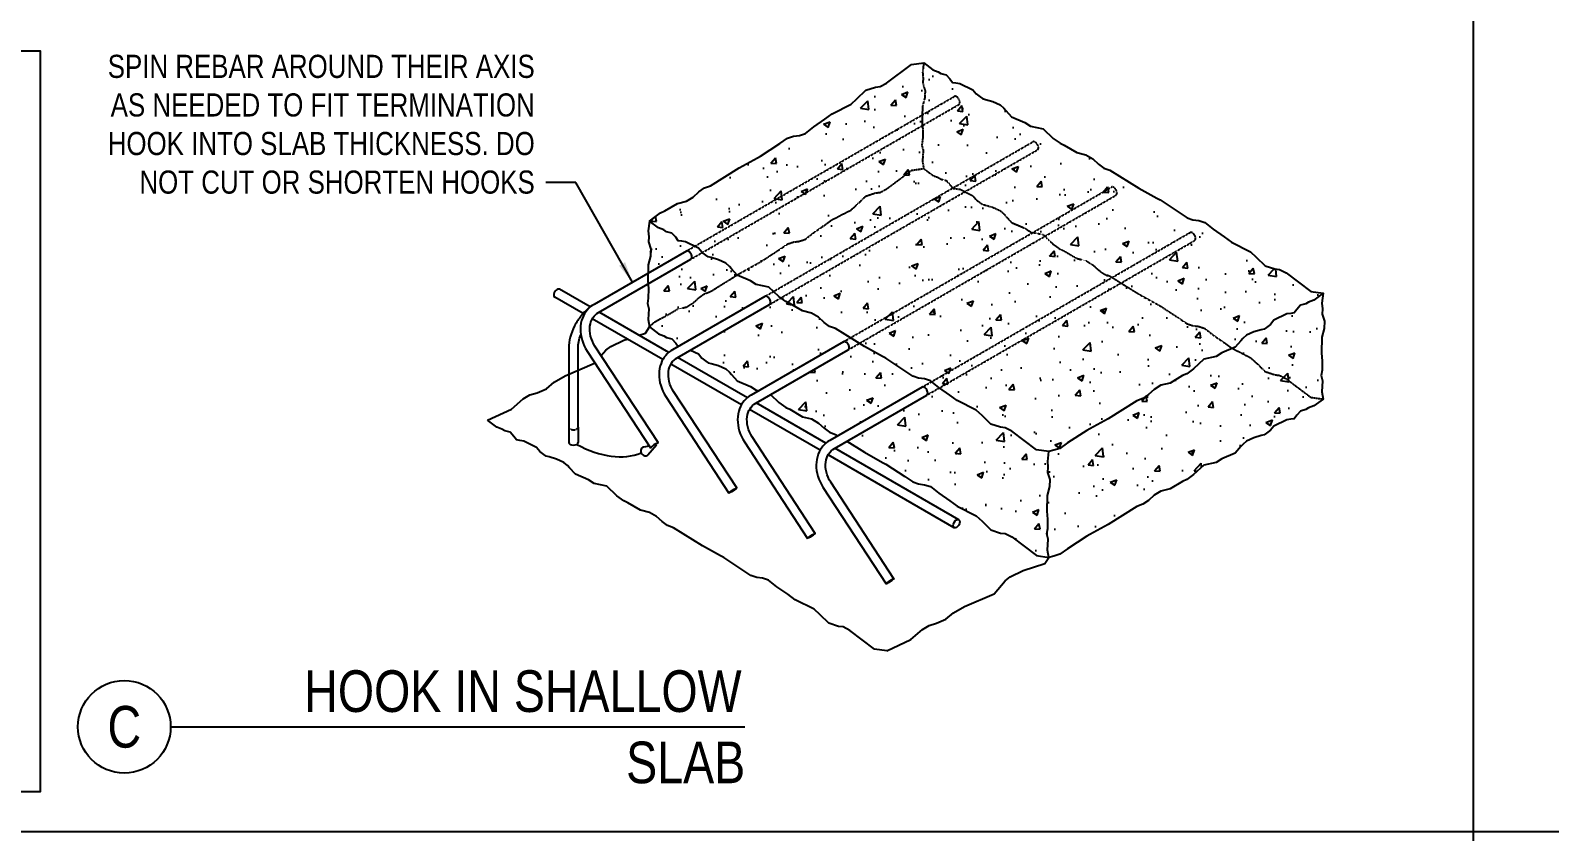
# Model space of a CAD drawing. Header units: millimetres. Extents: x 2010 to 89904, y -16050 to 57150.
# Drawn here: x 55935 to 72905, y 38850 to 47805 of the extents above; entities that cross this region are included whole.
import ezdxf
from ezdxf.enums import TextEntityAlignment as Align

# ---------------------------------------------------------------- set-up
doc = ezdxf.new("R2010")
doc.units = ezdxf.units.MM
doc.linetypes.add('HIDDEN2', pattern=[0.1875, 0.125, -0.0625])
doc.layers.add('NPLT-JLA', color=193, linetype='Continuous', plot=False)
for name, color, linetype in [('S-G-DIMS', 1, 'Continuous'), ('S-G-HATCH', 1, 'Continuous'), ('S-G-HDN2', 1, 'HIDDEN2'), ('S-G-LEDR', 2, 'Continuous'), ('S-G-MEDM', 3, 'Continuous'), ('S-G-POCH-25', 8, 'Continuous'), ('S-G-STTL', 4, 'Continuous'), ('S-G-THIN', 1, 'Continuous'), ('S-P-W-TDOWN', 3, 'Continuous')]:
    doc.layers.add(name, color=color, linetype=linetype)
doc.styles.add('ARIAL', font='arial.ttf', dxfattribs={"width": 0.8})
doc.dimstyles.new('ARIALDIMS', dxfattribs={"dimscale": 12, "dimtxt": 20, "dimasz": 19.5, "dimexe": 2.25, "dimexo": 1.75, "dimgap": 10, "dimtad": 1, "dimzin": 3, "dimdsep": 46, "dimtxsty": 'ARIAL', "dimblk1": 'nyatick', "dimblk2": 'nyatick', "dimsah": 1, "dimcen": 2.25, "dimclrd": 1, "dimclre": 1, "dimclrt": 2, "dimadec": 0, "dimazin": 0, "dimtfac": 1, "dimtmove": 0, "dimatfit": 3, "dimfxl": 1, "dimfrac": 2, "dimtolj": 1, "dimtzin": 0, "dimarcsym": 0})
pattern_1 = [(50, (3472.8, -429.23), (742.0587, -64.9217), [77.593, -853.5236]), (355, (3472.8, -429.2), (-143.5485, 778.1984), [62.0744, -682.819]), (100.4514, (3534.7, -434.64), (598.51, 713.277), [65.944, -725.3834]), (46.1842, (3472.8, -222.3), (1104.14, -171.242), [116.39, -1280.285]), (96.6356, (3564.8, -236.6), (966.977, 1007.798), [98.916, -1088.076]), (351.1842, (3472.8, -222.3), (966.977, 1007.798), [93.112, -1024.228]), (21, (3576.3, -274.05), (617.5445, -416.539), [77.593, -853.5236]), (326, (3576.3, -274.05), (251.728, 750.2214), [62.0744, -682.819]), (71.4514, (3627.75, -308.76), (869.272, 333.6823), [65.944, -725.3834]), (37.5, (3472.83, -429.23), (12.5803, 344.4033), [0, -674.5423, 0, -693.1646, 0, -685.4053]), (7.5, (3472.83, -429.23), (272.1649, 408.0481), [0, -395.2073, 0, -659.0236, 0, -261.23]), (327.5, (3242.12, -429.23), (552.2788, -23.3347), [0, -258.6435, 0, -806.9677, 0, -1070.784]), (317.5, (3138.66, -429.23), (603.3493, 103.566), [0, -336.2366, 0, -535.9093, 0, -760.412])]

# ---------------------------------------------------------------- blocks, each defined once
blk = doc.blocks.new('nyatick')
at = {"layer": 'S-G-DIMS'}
blk.add_line((-1.005, 0), (1.005, 0), dxfattribs=at)
at = {"layer": 'S-G-DIMS', "const_width": 0.08}
blk.add_lwpolyline([(0.34, 0.34), (-0.34, -0.34)], dxfattribs=at)

msp = doc.modelspace()

# ---------------------------------------------------------------- hatches: boundary and pattern name
at = {"layer": 'S-G-HATCH'}
h = msp.add_hatch(dxfattribs=at)
h.set_pattern_fill('AR-CONC', color=256, scale=103.457401)
h.set_pattern_definition(pattern_1)
h.paths.add_polyline_path([(65913.376, 47442.814), (66016.991, 47365.517), (66075.294, 47343.24), (66106.161, 47324.391), (66166.178, 47308.968), (66207.333, 47262.702), (66236.484, 47223.289), (66274.21, 47218.148), (66318.794, 47211.294), (66461.41, 47140.385), (66499.135, 47094.118), (66543.72, 47061.56), (66569.442, 47042.71), (66603.738, 47034.142), (66686.047, 47010.151), (66768.357, 46972.453), (66807.797, 46936.467), (66830.089, 46910.763), (66895.852, 46839.554), (67043.979, 46776.507), (67107.07, 46735.39), (67246.967, 46705.237), (67359.434, 46598.331), (67436.24, 46543.508), (67482.872, 46521.578), (67623.077, 46439.018), (67724.571, 46414.348), (67801.378, 46367.748), (67864.469, 46310.183), (67924.817, 46266.325), (67993.394, 46241.654), (68314.8, 46040.962), (68517.788, 45928.573), (68553.448, 45909.385), (68767.409, 45769.585), (68855.187, 45709.279), (68921.022, 45687.35), (68986.856, 45679.127), (69052.69, 45657.197), (69145.955, 45583.185), (69269.393, 45498.209), (69351.686, 45437.903), (69563.237, 45330.518), (69629.071, 45270.212), (69727.822, 45174.271), (69834.803, 45138.636), (69886.922, 45133.153), (69960.985, 45094.777), (70238.036, 44886.448), (70374.484, 44867.192), (70270.869, 44789.895), (70212.566, 44767.619), (70181.7, 44748.769), (70121.682, 44733.346), (70080.527, 44687.08), (70051.376, 44647.667), (70013.651, 44642.526), (69969.067, 44635.672), (69826.451, 44564.763), (69788.725, 44518.496), (69744.14, 44485.938), (69718.419, 44467.088), (69684.123, 44458.52), (69601.813, 44434.53), (69519.503, 44396.831), (69480.063, 44360.845), (69457.771, 44335.141), (69392.009, 44263.933), (69243.882, 44200.886), (69180.791, 44159.768), (69040.893, 44129.615), (68928.427, 44022.709), (68851.62, 43967.886), (68804.988, 43945.956), (68664.783, 43863.397), (68563.289, 43838.726), (68486.482, 43792.126), (68423.392, 43734.562), (68363.044, 43690.703), (68294.466, 43666.032), (67973.061, 43465.34), (67770.072, 43352.951), (67734.413, 43333.763), (67520.451, 43193.964), (67432.673, 43133.658), (67366.839, 43111.728), (67310.337, 43098.106), (67173.889, 43117.362), (66896.838, 43325.691), (66822.775, 43364.067), (66770.656, 43369.55), (66663.675, 43405.185), (66564.924, 43501.126), (66499.09, 43561.432), (66287.539, 43668.817), (66205.246, 43729.123), (66081.808, 43814.099), (65988.543, 43888.111), (65922.709, 43910.041), (65856.875, 43918.264), (65791.04, 43940.193), (65703.262, 44000.499), (65489.301, 44140.299), (65453.642, 44159.487), (65250.653, 44271.876), (64929.247, 44472.568), (64860.67, 44497.239), (64800.322, 44541.097), (64737.232, 44598.662), (64660.424, 44645.262), (64558.931, 44669.932), (64418.725, 44752.492), (64372.093, 44774.422), (64295.287, 44829.245), (64182.821, 44936.151), (64042.923, 44966.304), (63979.832, 45007.421), (63831.705, 45070.468), (63765.942, 45141.677), (63743.651, 45167.381), (63704.211, 45203.367), (63621.9, 45241.065), (63539.591, 45265.056), (63505.295, 45273.624), (63479.573, 45292.474), (63434.989, 45325.032), (63397.263, 45371.299), (63254.647, 45442.208), (63210.063, 45449.062), (63172.338, 45454.203), (63143.186, 45493.616), (63102.031, 45539.882), (63042.014, 45555.305), (63011.147, 45574.154), (62952.844, 45596.431), (62849.229, 45673.728), (62898.326, 45711.675), (62975.132, 45766.499), (63021.764, 45788.428), (63161.969, 45870.988), (63263.463, 45895.658), (63340.27, 45942.258), (63403.361, 45999.823), (63463.709, 46043.681), (63532.286, 46068.352), (63853.692, 46269.044), (64056.68, 46381.433), (64092.34, 46400.621), (64306.301, 46540.421), (64394.079, 46600.727), (64459.914, 46622.656), (64525.748, 46630.879), (64591.582, 46652.809), (64684.847, 46726.821), (64808.285, 46811.797), (64890.578, 46872.103), (65102.129, 46979.488), (65167.963, 47039.794), (65266.714, 47135.735), (65373.695, 47171.37), (65425.814, 47176.853), (65499.877, 47215.229), (65776.928, 47423.558)])
h = msp.add_hatch(dxfattribs=at)
h.set_pattern_fill('AR-CONC', color=256, scale=103.457401)
h.set_pattern_definition(pattern_1)
edge = h.paths.add_edge_path()
edge.add_line((67303.434, 42923.288), (67298.424, 42988.372))
edge.add_line((67298.424, 42988.372), (67310.337, 43098.106))
edge.add_line((67310.337, 43098.106), (67173.889, 43117.362))
edge.add_line((67173.889, 43117.362), (66896.838, 43325.691))
edge.add_line((66896.838, 43325.691), (66822.775, 43364.067))
edge.add_line((66822.775, 43364.067), (66770.656, 43369.55))
edge.add_line((66770.656, 43369.55), (66663.675, 43405.185))
edge.add_line((66663.675, 43405.185), (66564.924, 43501.126))
edge.add_line((66564.924, 43501.126), (66499.09, 43561.432))
edge.add_line((66499.09, 43561.432), (66287.539, 43668.817))
edge.add_line((66287.539, 43668.817), (66205.246, 43729.123))
edge.add_line((66205.246, 43729.123), (66088.39, 43809.569))
edge.add_line((66088.39, 43809.569), (65947.719, 43728.352))
edge.add_ellipse((65921.758, 43773.094), major_axis=(-25.864, 44.798), ratio=0.577350269, start_angle=180, end_angle=180.2145599, ccw=False)
edge.add_line((65947.654, 43728.314), (65053.742, 43212.214))
edge.add_line((65053.742, 43212.214), (65250.653, 43089.259))
edge.add_line((65250.653, 43089.259), (65453.642, 42976.871))
edge.add_line((65453.642, 42976.871), (65489.301, 42957.683))
edge.add_line((65489.301, 42957.683), (65703.262, 42817.883))
edge.add_line((65703.262, 42817.883), (65791.04, 42757.577))
edge.add_line((65791.04, 42757.577), (65856.875, 42735.647))
edge.add_line((65856.875, 42735.647), (65922.709, 42727.424))
edge.add_line((65922.709, 42727.424), (65988.543, 42705.495))
edge.add_line((65988.543, 42705.495), (66081.808, 42631.483))
edge.add_line((66081.808, 42631.483), (66205.246, 42546.507))
edge.add_line((66205.246, 42546.507), (66287.539, 42486.201))
edge.add_line((66287.539, 42486.201), (66499.09, 42378.815))
edge.add_line((66499.09, 42378.815), (66564.924, 42318.509))
edge.add_line((66564.924, 42318.509), (66663.675, 42222.569))
edge.add_line((66663.675, 42222.569), (66770.656, 42186.933))
edge.add_line((66770.656, 42186.933), (66822.775, 42181.451))
edge.add_line((66822.775, 42181.451), (66896.838, 42143.075))
edge.add_line((66896.838, 42143.075), (67173.889, 41934.745))
edge.add_line((67173.889, 41934.745), (67310.337, 41915.489))
edge.add_line((67310.337, 41915.489), (67296.815, 41996.583))
edge.add_line((67296.815, 41996.583), (67305.165, 42118.407))
edge.add_line((67305.165, 42118.407), (67288.465, 42178.485))
edge.add_line((67288.465, 42178.485), (67298.485, 42236.893))
edge.add_line((67298.485, 42236.893), (67301.825, 42340.36))
edge.add_line((67301.825, 42340.36), (67291.805, 42432.146))
edge.add_line((67291.805, 42432.146), (67296.815, 42607.372))
edge.add_line((67296.815, 42607.372), (67321.865, 42705.833))
edge.add_line((67321.865, 42705.833), (67326.814, 42784.776))
edge.add_line((67326.814, 42784.776), (67301.764, 42864.88))
edge.add_line((67301.764, 42864.88), (67303.434, 42923.288))
edge = h.paths.add_edge_path()
edge.add_line((65895.893, 43817.893), (66000.744, 43878.428))
edge.add_line((66000.744, 43878.428), (65988.543, 43888.111))
edge.add_line((65988.543, 43888.111), (65922.709, 43910.041))
edge.add_line((65922.709, 43910.041), (65856.875, 43918.264))
edge.add_line((65856.875, 43918.264), (65791.04, 43940.193))
edge.add_line((65791.04, 43940.193), (65703.262, 44000.499))
edge.add_line((65703.262, 44000.499), (65489.301, 44140.299))
edge.add_line((65489.301, 44140.299), (65453.642, 44159.487))
edge.add_line((65453.642, 44159.487), (65250.653, 44271.876))
edge.add_line((65250.653, 44271.876), (65194.322, 44307.05))
edge.add_line((65194.322, 44307.05), (65069.853, 44235.188))
edge.add_ellipse((65043.892, 44279.93), major_axis=(-25.864, 44.798), ratio=0.577350269, start_angle=180, end_angle=180.2145599, ccw=False)
edge.add_line((65069.789, 44235.15), (64202.766, 43734.574))
edge.add_line((64202.766, 43734.574), (64295.287, 43646.629))
edge.add_line((64295.287, 43646.629), (64372.093, 43591.805))
edge.add_line((64372.093, 43591.805), (64418.725, 43569.875))
edge.add_line((64418.725, 43569.875), (64558.931, 43487.316))
edge.add_line((64558.931, 43487.316), (64660.424, 43462.645))
edge.add_line((64660.424, 43462.645), (64737.232, 43416.046))
edge.add_line((64737.232, 43416.046), (64800.322, 43358.481))
edge.add_line((64800.322, 43358.481), (64860.67, 43314.622))
edge.add_line((64860.67, 43314.622), (64929.247, 43289.952))
edge.add_line((64929.247, 43289.952), (64954.337, 43274.285))
edge.add_line((64954.337, 43274.285), (65895.893, 43817.893))
edge = h.paths.add_edge_path()
edge.add_line((64860.67, 44497.239), (64800.322, 44541.097))
edge.add_line((64800.322, 44541.097), (64737.232, 44598.662))
edge.add_line((64737.232, 44598.662), (64660.424, 44645.262))
edge.add_line((64660.424, 44645.262), (64558.931, 44669.932))
edge.add_line((64558.931, 44669.932), (64418.725, 44752.492))
edge.add_line((64418.725, 44752.492), (64372.093, 44774.422))
edge.add_line((64372.093, 44774.422), (64316.65, 44813.997))
edge.add_line((64316.65, 44813.997), (64191.988, 44742.023))
edge.add_ellipse((64166.027, 44786.766), major_axis=(-25.864, 44.798), ratio=0.577350269, start_angle=180, end_angle=180.2145599, ccw=False)
edge.add_line((64191.924, 44741.986), (63309.314, 44232.411))
edge.add_line((63309.314, 44232.411), (63397.263, 44188.682))
edge.add_line((63397.263, 44188.682), (63434.989, 44142.415))
edge.add_line((63434.989, 44142.415), (63479.573, 44109.857))
edge.add_line((63479.573, 44109.857), (63505.295, 44091.007))
edge.add_line((63505.295, 44091.007), (63539.591, 44082.439))
edge.add_line((63539.591, 44082.439), (63621.9, 44058.449))
edge.add_line((63621.9, 44058.449), (63704.211, 44020.75))
edge.add_line((63704.211, 44020.75), (63743.651, 43984.764))
edge.add_line((63743.651, 43984.764), (63765.942, 43959.06))
edge.add_line((63765.942, 43959.06), (63831.705, 43887.852))
edge.add_line((63831.705, 43887.852), (63979.832, 43824.805))
edge.add_line((63979.832, 43824.805), (64042.923, 43783.687))
edge.add_line((64042.923, 43783.687), (64070.589, 43777.724))
edge.add_line((64070.589, 43777.724), (65018.028, 44324.728))
edge.add_line((65018.028, 44324.728), (65094.917, 44369.12))
edge.add_line((65094.917, 44369.12), (64929.247, 44472.568))
edge.add_line((64929.247, 44472.568), (64860.67, 44497.239))
h.paths.add_polyline_path([(64182.821, 44936.151), (64042.923, 44966.304), (63979.832, 45007.421), (63829.581, 45071.373), (63532.286, 44885.735), (63463.709, 44861.065), (63403.361, 44817.206), (63340.27, 44759.641), (63263.463, 44713.041), (63161.969, 44688.371), (63021.764, 44605.811), (62975.132, 44583.882), (62905.463, 44544.564), (62849.229, 44491.111), (62952.844, 44413.815), (63011.147, 44391.538), (63042.014, 44372.688), (63102.031, 44357.266), (63143.186, 44310.999), (63171.714, 44272.43), (64140.163, 44831.564), (64235.153, 44886.406)])
h.paths.add_polyline_path([(63830.399, 45071.883), (63765.942, 45141.677), (63743.651, 45167.381), (63704.211, 45203.367), (63621.9, 45241.065), (63539.591, 45265.056), (63505.295, 45273.624), (63479.573, 45292.474), (63439.876, 45321.462), (63314.026, 45248.803), (62834.601, 44972.006), (62840.717, 44915.982), (62837.377, 44812.515), (62827.357, 44754.107), (62844.057, 44694.029), (62835.707, 44572.205), (62849.229, 44491.111), (62905.463, 44544.564), (62975.132, 44583.882), (63021.764, 44605.811), (63161.969, 44688.371), (63263.463, 44713.041), (63340.27, 44759.641), (63403.361, 44817.206), (63463.709, 44861.065), (63532.286, 44885.735)])
h.paths.add_polyline_path([(63355.364, 45392.131), (63254.647, 45442.208), (63210.063, 45449.062), (63172.338, 45454.203), (63143.186, 45493.616), (63102.031, 45539.882), (63042.014, 45555.305), (63011.147, 45574.154), (62952.844, 45596.431), (62849.229, 45673.728), (62837.316, 45563.994), (62842.326, 45498.91), (62840.656, 45440.501), (62865.706, 45360.398), (62860.757, 45281.455), (62835.707, 45182.994), (62833.065, 45090.582), (63262.298, 45338.4)])
h = msp.add_hatch(dxfattribs=at)
h.set_pattern_fill('AR-CONC', color=256, scale=103.457401)
h.set_pattern_definition(pattern_1)
h.paths.add_polyline_path([(70360.962, 44376.458), (70386.011, 44474.919), (70390.961, 44553.862), (70365.911, 44633.966), (70367.581, 44692.374), (70362.571, 44757.458), (70374.484, 44867.192), (70270.869, 44789.895), (70212.566, 44767.619), (70181.7, 44748.769), (70121.682, 44733.346), (70080.527, 44687.08), (70051.376, 44647.667), (70013.651, 44642.526), (69969.067, 44635.672), (69826.451, 44564.763), (69788.725, 44518.496), (69744.14, 44485.938), (69718.419, 44467.088), (69684.123, 44458.52), (69601.813, 44434.53), (69519.503, 44396.831), (69480.063, 44360.845), (69457.771, 44335.141), (69392.009, 44263.933), (69360.812, 44250.654), (69563.237, 44147.901), (69629.071, 44087.595), (69727.822, 43991.655), (69834.803, 43956.019), (69886.922, 43950.537), (69960.985, 43912.16), (70238.036, 43703.831), (70374.484, 43684.575), (70360.962, 43765.669), (70369.312, 43887.493), (70352.612, 43947.571), (70362.632, 44005.979), (70365.972, 44109.446), (70355.952, 44201.232)])
h.paths.add_polyline_path([(70374.484, 43684.575), (70238.036, 43703.831), (69960.985, 43912.16), (69886.922, 43950.537), (69834.803, 43956.019), (69727.822, 43991.655), (69629.071, 44087.595), (69563.237, 44147.901), (69360.812, 44250.654), (69243.882, 44200.886), (69180.791, 44159.768), (69040.893, 44129.615), (68928.427, 44022.709), (68851.62, 43967.886), (68804.988, 43945.956), (68664.783, 43863.397), (68563.289, 43838.726), (68486.482, 43792.126), (68423.392, 43734.562), (68363.044, 43690.703), (68294.466, 43666.032), (67973.061, 43465.34), (67770.072, 43352.951), (67734.413, 43333.763), (67520.451, 43193.964), (67432.673, 43133.658), (67366.839, 43111.728), (67310.337, 43098.106), (67298.424, 42988.372), (67303.434, 42923.288), (67301.764, 42864.88), (67326.814, 42784.776), (67321.865, 42705.833), (67296.815, 42607.372), (67291.805, 42432.146), (67301.825, 42340.36), (67298.485, 42236.893), (67288.465, 42178.485), (67305.165, 42118.407), (67296.815, 41996.583), (67310.337, 41915.489), (67366.839, 41929.111), (67432.673, 41951.041), (67520.451, 42011.347), (67734.413, 42151.147), (67770.072, 42170.335), (67973.061, 42282.723), (68294.466, 42483.416), (68363.044, 42508.086), (68423.392, 42551.945), (68486.482, 42609.51), (68563.289, 42656.109), (68664.783, 42680.78), (68804.988, 42763.34), (68851.62, 42785.269), (68928.427, 42840.093), (69040.893, 42946.998), (69180.791, 42977.151), (69243.882, 43018.269), (69392.009, 43081.316), (69457.771, 43152.524), (69480.063, 43178.228), (69519.503, 43214.214), (69601.813, 43251.913), (69684.123, 43275.903), (69718.419, 43284.471), (69744.14, 43303.321), (69788.725, 43335.879), (69826.451, 43382.146), (69969.067, 43453.055), (70013.651, 43459.91), (70051.376, 43465.05), (70080.527, 43504.463), (70121.682, 43550.73), (70181.7, 43566.152), (70212.566, 43585.002), (70270.869, 43607.279)])

# ---------------------------------------------------------------- linework, layer by layer
at = {"layer": 'NPLT-JLA'}
for p, q in [((72050, 57150), (72050, -16050)), ((20075, 38850), (89875, 38850))]:
    msp.add_line(p, q, dxfattribs=at)
at = {"layer": 'S-G-HDN2'}
for p, q in [((63262.298, 45338.4), (66254.662, 47066.042)), ((63314.026, 45248.803), (66306.391, 46976.445)), ((64140.163, 44831.564), (67132.527, 46559.207)), ((64191.892, 44741.968), (67184.256, 46469.61)), ((65018.028, 44324.729), (68010.393, 46052.371)), ((65069.757, 44235.132), (68062.121, 45962.774)), ((65895.893, 43817.893), (68888.258, 45545.535)), ((65947.622, 43728.296), (68939.986, 45455.939))]:
    msp.add_line(p, q, dxfattribs=at)
for points in [[(65913.376, 47442.814), (65901.463, 47333.08), (65906.473, 47267.996), (65904.803, 47209.587), (65929.853, 47129.484), (65924.903, 47050.541), (65899.854, 46952.08), (65894.844, 46776.854), (65904.864, 46685.068), (65901.524, 46581.601), (65891.504, 46523.193), (65908.204, 46463.115), (65899.854, 46341.291), (65913.376, 46260.197)], [(62849.229, 44491.111), (62905.463, 44544.564), (62975.132, 44583.882), (63021.764, 44605.811), (63161.969, 44688.371), (63263.463, 44713.041), (63340.27, 44759.641), (63403.361, 44817.206), (63463.709, 44861.065), (63532.286, 44885.735), (63853.692, 45086.428), (64056.68, 45198.816), (64092.34, 45218.004), (64306.301, 45357.804), (64394.079, 45418.11), (64459.914, 45440.039), (64525.748, 45448.263), (64591.582, 45470.192), (64684.847, 45544.204), (64808.285, 45629.18), (64890.578, 45689.486), (65102.129, 45796.871), (65167.963, 45857.177), (65266.714, 45953.118), (65373.695, 45988.754), (65425.814, 45994.236), (65499.877, 46032.612), (65776.928, 46240.941), (65913.376, 46260.197)], [(65913.376, 46260.197), (66016.991, 46182.901), (66075.294, 46160.624), (66106.161, 46141.774), (66166.178, 46126.352), (66207.333, 46080.085), (66236.484, 46040.672), (66274.21, 46035.532), (66318.794, 46028.677), (66461.41, 45957.768), (66499.135, 45911.501), (66543.72, 45878.943), (66569.442, 45860.093), (66603.738, 45851.525), (66686.047, 45827.535), (66768.357, 45789.836), (66807.797, 45753.85), (66830.089, 45728.146), (66895.852, 45656.938), (67043.979, 45593.891), (67107.07, 45552.773), (67246.967, 45522.62), (67359.434, 45415.715), (67436.24, 45360.891), (67482.872, 45338.961), (67623.077, 45256.402), (67724.571, 45231.731), (67801.378, 45185.132), (67864.469, 45127.567), (67924.817, 45083.708), (67993.394, 45059.037), (68314.8, 44858.345), (68517.788, 44745.957), (68553.448, 44726.769), (68767.409, 44586.969), (68855.187, 44526.663), (68921.022, 44504.733), (68986.856, 44496.51), (69052.69, 44474.581), (69145.955, 44400.569), (69269.393, 44315.593), (69351.686, 44255.287), (69563.237, 44147.901), (69629.071, 44087.595), (69727.822, 43991.655), (69834.803, 43956.019), (69886.922, 43950.537), (69960.985, 43912.16), (70238.036, 43703.831), (70374.484, 43684.575)]]:
    msp.add_lwpolyline(points, dxfattribs=at)
for centre, major_axis, start_param, end_param in [((66280.527, 47021.244), (-25.864, 44.798), 3.141579733, 6.283190089), ((67158.392, 46514.408), (-25.864, 44.798), 3.141579733, 6.283190089), ((68036.257, 46007.573), (-25.864, 44.798), 3.141579733, 6.283190089), ((68914.122, 45500.737), (-25.864, 44.798), 3.141579733, 6.283190089), ((62000.934, 43371.037), (51.729, 0), 3.141592654, 6.283185307)]:
    msp.add_ellipse(centre, major_axis=major_axis, ratio=0.577350269, start_param=start_param, end_param=end_param, dxfattribs=at)
at = {"layer": 'S-G-MEDM'}
for p, q in [((63262.298, 45338.4), (62231.114, 44743.045)), ((62282.842, 44653.448), (63314.026, 45248.803)), ((62107.988, 44640.063), (61792.181, 44822.394)), ((62187.145, 44713.824), (61843.91, 44911.99)), ((64140.163, 44831.564), (63108.979, 44236.21)), ((63066.459, 44206.151), (62287.28, 44656.011)), ((63160.707, 44146.613), (64191.892, 44741.967)), ((62999.831, 44125.157), (62211.596, 44580.244)), ((65018.028, 44324.728), (63986.844, 43729.374)), ((62155.143, 44219.941), (62860.53, 43140.739)), ((62947.13, 43197.342), (62241.742, 44276.545)), ((63944.324, 43699.315), (63165.145, 44149.175)), ((64038.573, 43639.777), (65069.757, 44235.131)), ((63877.696, 43618.321), (63089.461, 44073.409)), ((65895.893, 43817.893), (64864.709, 43222.538)), ((63033.008, 43713.106), (63738.395, 42633.904)), ((63824.995, 42690.507), (63119.607, 43769.709)), ((64822.19, 43192.48), (64043.01, 43642.339)), ((64916.438, 43132.941), (65947.622, 43728.296)), ((64755.561, 43111.485), (63967.326, 43566.573)), ((63910.873, 43206.27), (64616.261, 42127.068)), ((64702.86, 42183.671), (63997.473, 43262.873)), ((66305.018, 42336.369), (64920.875, 43135.503)), ((66253.289, 42246.772), (64845.191, 43059.737)), ((64788.738, 42699.434), (65494.126, 41620.232)), ((65580.725, 41676.835), (64875.338, 42756.038))]:
    msp.add_line(p, q, dxfattribs=at)
msp.add_lwpolyline([(54185.615, 39297.656), (56047.849, 39297.656), (56047.849, 47574.248), (54185.615, 47574.248)], close=True, dxfattribs=at)
for centre, major_axis, ratio, start_param, end_param in [((63288.162, 45293.601), (-25.864, 44.798), 0.577350269, 3.141585642, 6.28319688), ((61818.045, 44867.192), (25.864, 44.798), 0.577350269, 6.283179702, 9.424777961), ((61818.045, 44867.192), (25.864, 44.798), 0.577350269, 3.141592654, 3.141604847), ((64166.027, 44786.766), (-25.864, 44.798), 0.577350269, 3.141585642, 6.28319688), ((65043.892, 44279.93), (-25.864, 44.798), 0.577350269, 3.141585642, 6.28319688), ((65921.758, 43773.094), (-25.864, 44.798), 0.577350269, 3.141585642, 6.28319688), ((62903.83, 43169.041), (-43.3, -28.302), 0.07795172, 1.727290407, 7.059792697)]:
    msp.add_ellipse(centre, major_axis=major_axis, ratio=ratio, start_param=start_param, end_param=end_param, dxfattribs=at)
for centre, major_axis, ratio in [((63781.695, 42662.205), (-43.3, -28.302), 0.07795172), ((66279.153, 42291.57), (25.864, 44.798), 0.577350269), ((64659.56, 42155.369), (-43.3, -28.302), 0.07795172), ((65537.426, 41648.534), (-43.3, -28.302), 0.07795172)]:
    msp.add_ellipse(centre, major_axis=major_axis, ratio=ratio, dxfattribs=at)
for points, knots in [([(62231.114, 44743.045), (62172.453, 44709.163), (62100.726, 44623.181), (62064.848, 44429.249), (62105.481, 44295.88), (62155.143, 44219.941)], [0, 0, 0, 0, 0.365162268, 0.576535936, 1, 1, 1, 1]), ([(62241.742, 44276.545), (62196.01, 44346.398), (62157.547, 44511.01), (62230.322, 44623.059), (62282.842, 44653.448)], [0, 0, 0, 0, 0.506767799, 1, 1, 1, 1]), ([(63108.979, 44236.21), (63050.319, 44202.328), (62978.591, 44116.346), (62942.713, 43922.413), (62983.347, 43789.044), (63033.008, 43713.106)], [0, 0, 0, 0, 0.365162268, 0.576535936, 1, 1, 1, 1]), ([(63119.607, 43769.709), (63073.875, 43839.562), (63035.413, 44004.174), (63108.187, 44116.223), (63160.707, 44146.613)], [0, 0, 0, 0, 0.506767799, 1, 1, 1, 1]), ([(63986.844, 43729.374), (63928.184, 43695.492), (63856.456, 43609.51), (63820.578, 43415.577), (63861.212, 43282.208), (63910.873, 43206.27)], [0, 0, 0, 0, 0.365162268, 0.576535936, 1, 1, 1, 1]), ([(63997.473, 43262.873), (63951.74, 43332.727), (63913.278, 43497.339), (63986.052, 43609.388), (64038.573, 43639.777)], [0, 0, 0, 0, 0.506767799, 1, 1, 1, 1]), ([(64864.709, 43222.538), (64806.049, 43188.656), (64734.321, 43102.674), (64698.444, 42908.742), (64739.077, 42775.373), (64788.738, 42699.434)], [0, 0, 0, 0, 0.365162268, 0.576535936, 1, 1, 1, 1]), ([(64875.338, 42756.038), (64829.605, 42825.891), (64791.143, 42990.503), (64863.917, 43102.552), (64916.438, 43132.941)], [0, 0, 0, 0, 0.506767799, 1, 1, 1, 1])]:
    msp.add_open_spline(points, degree=3, knots=knots, dxfattribs=at)
for points in [[(62231.114, 44743.045), (62231.112, 44743.044), (62231.11, 44743.043), (62231.108, 44743.042)], [(62282.542, 44653.275), (62282.642, 44653.333), (62282.742, 44653.391), (62282.842, 44653.448)]]:
    msp.add_open_spline(points, degree=3, dxfattribs=at)
at = {"layer": 'S-G-POCH-25'}
for p, q in [((61949.205, 43371.037), (61949.205, 43198.858)), ((62052.663, 43371.037), (62052.663, 43198.858))]:
    msp.add_line(p, q, dxfattribs=at)
msp.add_ellipse((62000.934, 43198.858), major_axis=(51.729, 0), ratio=0.577350269, start_param=3.141592654, end_param=6.283185307, dxfattribs=at)
at = {"layer": 'S-G-STTL'}
msp.add_line((57501.574, 40021.857), (63915.933, 40021.857), dxfattribs=at)
msp.add_circle((56984.287, 40021.857), 517.287, dxfattribs=at)
at = {"layer": 'S-G-THIN'}
for p, q in [((61949.205, 44254.766), (61949.205, 43371.037)), ((62052.663, 43371.037), (62052.663, 44254.766)), ((62848.344, 43159.383), (62783.924, 43148.647)), ((62832.515, 43062.124), (62928.011, 43172.66)), ((62928.011, 43172.66), (62903.202, 43168.525))]:
    msp.add_line(p, q, dxfattribs=at)
for centre, major_axis, ratio, start_param, end_param in [((62000.934, 44550.42), (827.659, -1433.548), 0.577350269, 5.529542575, 6.202164871), ((62797.804, 43099.536), (-25.33, 45.103), 0.816477318, 0.009714088, 3.428328336), ((62797.804, 43099.536), (-25.33, 45.103), 0.816477318, 5.996449625, 6.292899395)]:
    msp.add_ellipse(centre, major_axis=major_axis, ratio=ratio, start_param=start_param, end_param=end_param, dxfattribs=at)
msp.add_open_spline([(62231.114, 44743.045), (62180.015, 44713.604), (62098.066, 44640.456), (61984.833, 44464.786), (61949.203, 44332.669), (61949.205, 44254.766)], degree=3, knots=[0, 0, 0, 0, 0.335558435, 0.557086818, 1, 1, 1, 1], dxfattribs=at)
msp.add_open_spline([(62052.663, 44254.766), (62052.508, 44298.959), (62063.887, 44351.3), (62084.144, 44403.444)], degree=3, dxfattribs=at)
at = {"layer": 'S-P-W-TDOWN'}
msp.add_lwpolyline([(65913.376, 47442.814), (66016.991, 47365.517), (66075.294, 47343.24), (66106.161, 47324.391), (66166.178, 47308.968), (66207.333, 47262.702), (66236.484, 47223.289), (66274.21, 47218.148), (66318.794, 47211.294), (66461.41, 47140.385), (66499.135, 47094.118), (66543.72, 47061.56), (66569.442, 47042.71), (66603.738, 47034.142), (66686.047, 47010.151), (66768.357, 46972.453), (66807.797, 46936.467), (66830.089, 46910.763), (66895.852, 46839.554), (67043.979, 46776.507), (67107.07, 46735.39), (67246.967, 46705.237), (67359.434, 46598.331), (67436.24, 46543.508), (67482.872, 46521.578), (67623.077, 46439.018), (67724.571, 46414.348), (67801.378, 46367.748), (67864.469, 46310.183), (67924.817, 46266.325), (67993.394, 46241.654), (68314.8, 46040.962), (68517.788, 45928.573), (68553.448, 45909.385), (68767.409, 45769.585), (68855.187, 45709.279), (68921.022, 45687.35), (68986.856, 45679.127), (69052.69, 45657.197), (69145.955, 45583.185), (69269.393, 45498.209), (69351.686, 45437.903), (69563.237, 45330.518), (69629.071, 45270.212), (69727.822, 45174.271), (69834.803, 45138.636), (69886.922, 45133.153), (69960.985, 45094.777), (70238.036, 44886.448), (70374.484, 44867.192), (70270.869, 44789.895), (70212.566, 44767.619), (70181.7, 44748.769), (70121.682, 44733.346), (70080.527, 44687.08), (70051.376, 44647.667), (70013.651, 44642.526), (69969.067, 44635.672), (69826.451, 44564.763), (69788.725, 44518.496), (69744.14, 44485.938), (69718.419, 44467.088), (69684.123, 44458.52), (69601.813, 44434.53), (69519.503, 44396.831), (69480.063, 44360.845), (69457.771, 44335.141), (69392.009, 44263.933), (69243.882, 44200.886), (69180.791, 44159.768), (69040.893, 44129.615), (68928.427, 44022.709), (68851.62, 43967.886), (68804.988, 43945.956), (68664.783, 43863.397), (68563.289, 43838.726), (68486.482, 43792.126), (68423.392, 43734.562), (68363.044, 43690.703), (68294.466, 43666.032), (67973.061, 43465.34), (67770.072, 43352.951), (67734.413, 43333.763), (67520.451, 43193.964), (67432.673, 43133.658), (67366.839, 43111.728), (67310.337, 43098.106), (67173.889, 43117.362), (66896.838, 43325.691), (66822.775, 43364.067), (66770.656, 43369.55), (66663.675, 43405.185), (66564.924, 43501.126), (66499.09, 43561.432), (66287.539, 43668.817), (66205.246, 43729.123), (66081.808, 43814.099), (65988.543, 43888.111), (65922.709, 43910.041), (65856.875, 43918.264), (65791.04, 43940.193), (65703.262, 44000.499), (65489.301, 44140.299), (65453.642, 44159.487), (65250.653, 44271.876), (64929.247, 44472.568), (64860.67, 44497.239), (64800.322, 44541.097), (64737.232, 44598.662), (64660.424, 44645.262), (64558.931, 44669.932), (64418.725, 44752.492), (64372.093, 44774.422), (64295.287, 44829.245), (64182.821, 44936.151), (64042.923, 44966.304), (63979.832, 45007.421), (63831.705, 45070.468), (63765.942, 45141.677), (63743.651, 45167.381), (63704.211, 45203.367), (63621.9, 45241.065), (63539.591, 45265.056), (63505.295, 45273.624), (63479.573, 45292.474), (63434.989, 45325.032), (63397.263, 45371.299), (63254.647, 45442.208), (63210.063, 45449.062), (63172.338, 45454.203), (63143.186, 45493.616), (63102.031, 45539.882), (63042.014, 45555.305), (63011.147, 45574.154), (62952.844, 45596.431), (62849.229, 45673.728), (62898.326, 45711.675), (62975.132, 45766.499), (63021.764, 45788.428), (63161.969, 45870.988), (63263.463, 45895.658), (63340.27, 45942.258), (63403.361, 45999.823), (63463.709, 46043.681), (63532.286, 46068.352), (63853.692, 46269.044), (64056.68, 46381.433), (64092.34, 46400.621), (64306.301, 46540.421), (64394.079, 46600.727), (64459.914, 46622.656), (64525.748, 46630.879), (64591.582, 46652.809), (64684.847, 46726.821), (64808.285, 46811.797), (64890.578, 46872.103), (65102.129, 46979.488), (65167.963, 47039.794), (65266.714, 47135.735), (65373.695, 47171.37), (65425.814, 47176.853), (65499.877, 47215.229), (65776.928, 47423.558)], close=True, dxfattribs=at)
for points in [[(62849.229, 45673.728), (62837.316, 45563.994), (62842.326, 45498.91), (62840.656, 45440.501), (62865.706, 45360.398), (62860.757, 45281.455), (62835.707, 45182.994), (62830.697, 45007.768), (62840.717, 44915.982), (62837.377, 44812.515), (62827.357, 44754.107), (62844.057, 44694.029), (62835.707, 44572.205), (62849.229, 44491.111)], [(70374.484, 44867.192), (70362.571, 44757.458), (70367.581, 44692.374), (70365.911, 44633.966), (70390.961, 44553.862), (70386.011, 44474.919), (70360.962, 44376.458), (70355.952, 44201.232), (70365.972, 44109.446), (70362.632, 44005.979), (70352.612, 43947.571), (70369.312, 43887.493), (70360.962, 43765.669), (70374.484, 43684.575), (70270.869, 43607.279), (70212.566, 43585.002), (70181.7, 43566.152), (70121.682, 43550.73), (70080.527, 43504.463), (70051.376, 43465.05), (70013.651, 43459.91), (69969.067, 43453.055), (69826.451, 43382.146), (69788.725, 43335.879), (69744.14, 43303.321), (69718.419, 43284.471), (69684.123, 43275.903), (69601.813, 43251.913), (69519.503, 43214.214), (69480.063, 43178.228), (69457.771, 43152.524), (69392.009, 43081.316), (69243.882, 43018.269), (69180.791, 42977.151), (69040.893, 42946.998), (68928.427, 42840.093), (68851.62, 42785.269), (68804.988, 42763.34), (68664.783, 42680.78), (68563.289, 42656.109), (68486.482, 42609.51), (68423.392, 42551.945), (68363.044, 42508.086), (68294.466, 42483.416), (67973.061, 42282.723), (67770.072, 42170.335), (67734.413, 42151.147), (67520.451, 42011.347), (67432.673, 41951.041), (67366.839, 41929.111), (67310.337, 41915.489), (67296.815, 41996.583), (67305.165, 42118.407), (67288.465, 42178.485), (67298.485, 42236.893), (67301.825, 42340.36), (67291.805, 42432.146), (67296.815, 42607.372), (67321.865, 42705.833), (67326.814, 42784.776), (67301.764, 42864.88), (67303.434, 42923.288), (67298.424, 42988.372), (67310.337, 43098.106)], [(62734.711, 44397.686), (62806.041, 44420.495), (62849.229, 44491.111)], [(62849.229, 44491.111), (62952.844, 44413.815), (63011.147, 44391.538), (63042.014, 44372.688), (63102.031, 44357.266), (63143.186, 44310.999), (63171.714, 44272.43)], [(62311.672, 44169.556), (62363.876, 44229.749), (62419.449, 44273.21), (62564.42, 44343.231), (62601.55, 44355.104)], [(63309.314, 44232.411), (63397.263, 44188.682), (63434.989, 44142.415), (63479.573, 44109.857), (63505.295, 44091.007), (63539.591, 44082.439), (63621.9, 44058.449), (63704.211, 44020.75), (63743.651, 43984.764), (63765.942, 43959.06), (63831.705, 43887.852), (63979.832, 43824.805), (64042.923, 43783.687), (64070.589, 43777.724)], [(61040.626, 43446.914), (61310.412, 43573), (61440.886, 43686.482), (61513.373, 43729.944), (61595.524, 43754.088), (61699.42, 43799.964), (61786.403, 43872.4), (61907.214, 43942.421), (62238.234, 44084.878), (62241.193, 44088.289)], [(64202.766, 43734.574), (64295.287, 43646.629), (64372.093, 43591.805), (64418.725, 43569.875), (64558.931, 43487.316), (64660.424, 43462.645), (64737.232, 43416.046), (64800.322, 43358.481), (64860.67, 43314.622), (64929.247, 43289.952), (64954.337, 43274.285)], [(65501.734, 40871.292), (65365.286, 40890.548), (65088.234, 41098.877), (65014.171, 41137.253), (64962.053, 41142.735), (64855.072, 41178.371), (64756.321, 41274.312), (64690.487, 41334.618), (64478.935, 41442.003), (64396.643, 41502.309), (64273.205, 41587.285), (64179.939, 41661.297), (64114.106, 41683.226), (64048.271, 41691.45), (63982.437, 41713.379), (63894.659, 41773.685), (63680.698, 41913.485), (63645.038, 41932.673), (63442.05, 42045.061), (63120.644, 42245.754), (63052.066, 42270.424), (62991.718, 42314.283), (62928.628, 42371.848), (62851.821, 42418.448), (62750.327, 42443.118), (62610.122, 42525.678), (62563.49, 42547.607), (62486.684, 42602.431), (62374.217, 42709.336), (62234.32, 42739.49), (62171.229, 42780.607), (62023.102, 42843.654), (61957.339, 42914.863), (61935.047, 42940.567), (61895.607, 42976.552), (61813.297, 43014.251), (61730.987, 43038.241), (61696.692, 43046.81), (61670.97, 43065.659), (61626.385, 43098.217), (61588.66, 43144.484), (61446.044, 43215.393), (61401.46, 43222.248), (61363.734, 43227.388), (61334.583, 43266.801), (61293.428, 43313.068), (61233.41, 43328.491), (61202.544, 43347.34), (61144.241, 43369.617), (61040.626, 43446.914)], [(65053.742, 43212.214), (65250.653, 43089.259), (65453.642, 42976.871), (65489.301, 42957.683), (65703.262, 42817.883), (65791.04, 42757.577), (65856.875, 42735.647), (65922.709, 42727.424), (65988.543, 42705.495), (66081.808, 42631.483), (66205.246, 42546.507), (66287.539, 42486.201), (66499.09, 42378.815), (66564.924, 42318.509), (66663.675, 42222.569), (66770.656, 42186.933), (66822.775, 42181.451), (66896.838, 42143.075), (67173.889, 41934.745), (67310.337, 41915.489)], [(65501.734, 40871.292), (65771.52, 40997.378), (65901.994, 41110.86), (65974.481, 41154.322), (66056.632, 41178.466), (66160.528, 41224.342), (66247.511, 41296.778), (66368.322, 41366.799), (66699.342, 41509.256), (66824.984, 41654.127), (66880.557, 41697.588), (67025.528, 41767.609), (67267.149, 41844.874), (67310.337, 41915.489)]]:
    msp.add_lwpolyline(points, dxfattribs=at)

# ---------------------------------------------------------------- texts
at = {"layer": 'S-G-LEDR', "color": 3, "insert": (61569.098, 45976.415), "char_height": 258.643511, "width": 4777.12991, "attachment_point": 9, "style": 'ARIAL'}
msp.add_mtext('SPIN REBAR AROUND THEIR AXIS AS NEEDED TO FIT TERMINATION HOOK INTO SLAB THICKNESS. DO NOT CUT OR SHORTEN HOOKS', dxfattribs=at)
at = {"layer": 'S-G-STTL', "style": 'ARIAL', "width": 0.8}
for s, height, p in [('HOOK IN SHALLOW', 465.55831, (58994.099, 40187.389)), ('SLAB', 465.5583, (62589.758, 39390.767))]:
    msp.add_text(s, height=height, dxfattribs=at).set_placement(p)
msp.add_text('C', height=465.558, dxfattribs=at).set_placement((56984.287, 40021.857), align=Align.MIDDLE)

# ---------------------------------------------------------------- leaders
at = {"layer": 'S-G-LEDR', "annotation_type": 0, "has_hookline": 1, "hookline_direction": 1}
msp.add_leader([(62660.212, 44990.785), (62026.705, 46105.737), (61693.247, 46105.737)], dimstyle='ARIALDIMS', override={"dimgap": 0.05, "dimtad": 0}, dxfattribs=at)

doc.saveas('drawing.dxf')
